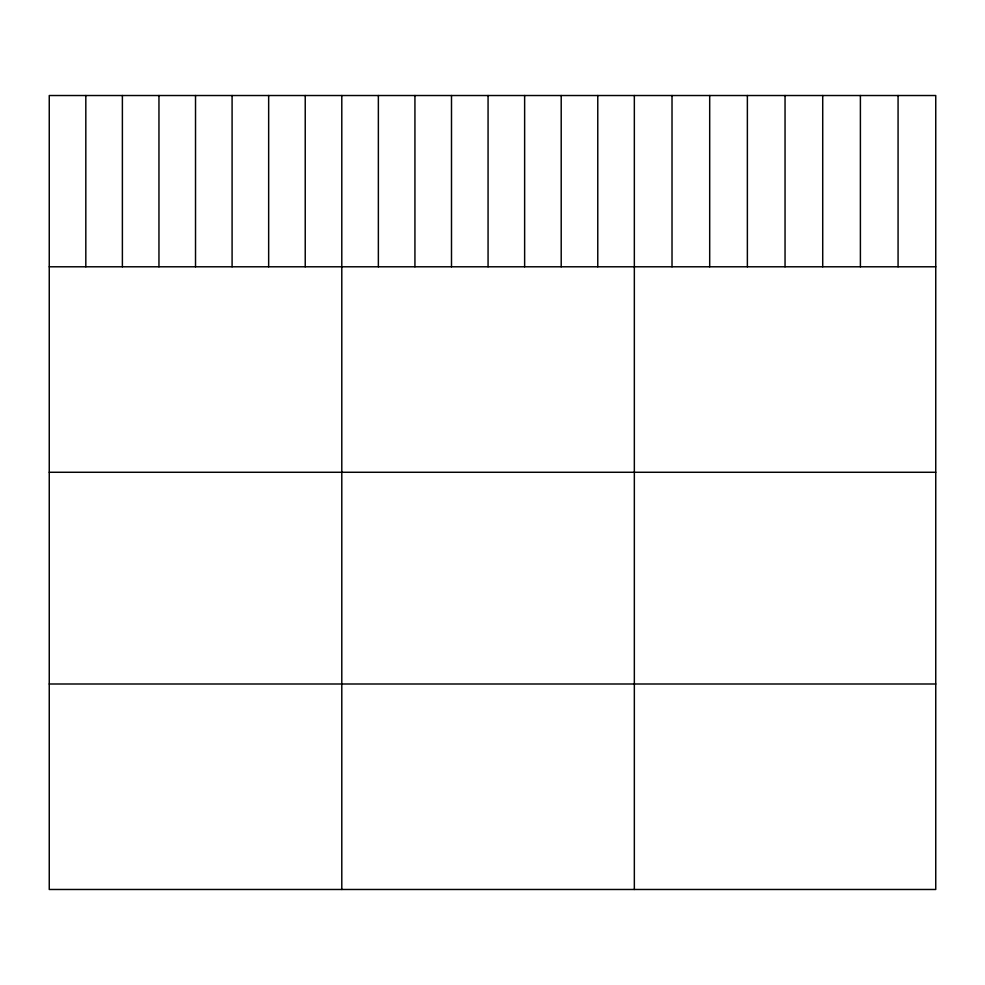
<?xml version="1.0" encoding="UTF-8"?>
<svg xmlns="http://www.w3.org/2000/svg" width="985" height="985" viewBox="0 0 985 985"><rect width="100%" height="100%" fill="white"/><g stroke="black" fill="none" stroke-linecap="round" stroke-linejoin="round"><path stroke-width="1.48" d="M935.75 266.787L935.75 889.48L49.25 889.48L49.25 95.52L935.75 95.52L935.75 266.787L49.25 266.787M49.25 472.271L935.75 472.271M49.25 683.996L935.75 683.996M898.074 95.52L898.074 266.787M860.397 95.52L860.397 266.787M822.721 95.52L822.721 266.787M785.045 95.52L785.045 266.787M747.369 95.52L747.369 266.787M709.692 95.52L709.692 266.787M672.016 95.52L672.016 266.787M634.34 95.52L634.34 889.48M597.772 95.52L597.772 266.787M561.204 95.52L561.204 266.787M524.636 95.52L524.636 266.787M488.067 95.52L488.067 266.787M451.499 95.52L451.499 266.787M414.931 95.52L414.931 266.787M378.363 95.52L378.363 266.787M341.795 95.52L341.795 889.48M305.227 95.52L305.227 266.787M268.659 95.52L268.659 266.787M232.091 95.52L232.091 266.787M195.523 95.52L195.523 266.787M158.954 95.52L158.954 266.787M122.386 95.52L122.386 266.787M85.818 95.52L85.818 266.787"/></g></svg>
